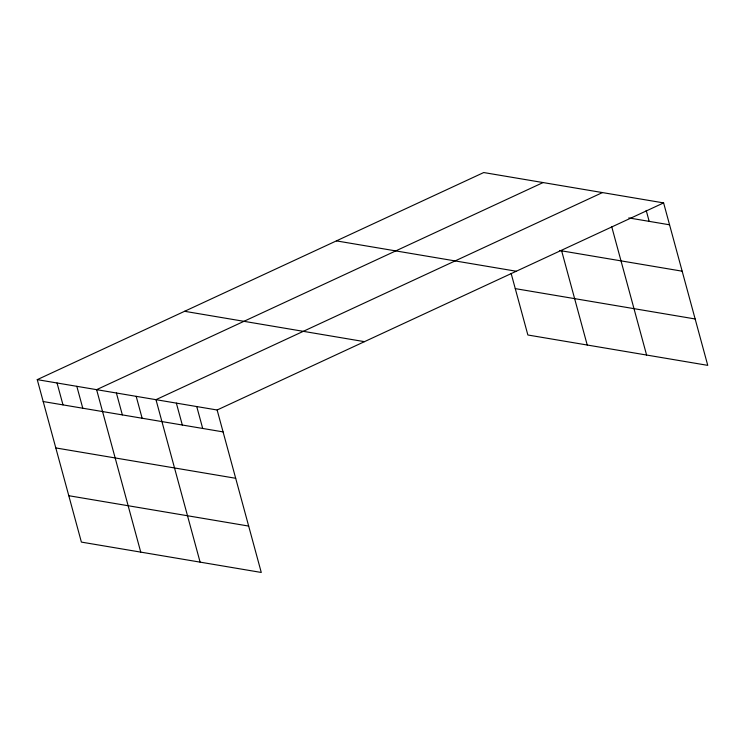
<?xml version="1.0" encoding="UTF-8"?>
<svg xmlns="http://www.w3.org/2000/svg" width="745" height="745" viewBox="0 0 745 745"><rect width="100%" height="100%" fill="white"/><g stroke="black" fill="none" stroke-linecap="round" stroke-linejoin="round"><path stroke-width="1.12" d="M37.25 379.643L217.13 410.001L261.272 572.458L81.391 542.099L37.25 379.643L483.729 172.542L663.609 202.901L707.75 365.357L527.87 334.999L511.135 273.415M543.086 182.562L96.608 389.663L140.749 552.12M602.454 192.573L155.975 399.674L200.107 562.14M217.13 410.001L663.609 202.901M628.789 217.922L669.559 224.804M559.448 250.478L682.159 271.189M336.395 240.886L516.276 271.245M515.27 288.622L695.15 318.972M184.592 311.298L364.473 341.657M43.201 401.546L223.081 431.895M55.8 447.931L235.681 478.281M68.791 495.714L248.672 526.072M646.204 210.407L649.174 221.358M611.701 226.629L646.595 355.039M561.646 250.851L587.228 345.019M196.745 406.556L202.696 428.459M176.36 403.12L182.311 425.022M136.186 396.34L142.137 418.243M116.397 392.997L122.348 414.9M76.828 386.32L82.779 408.223M57.039 382.977L62.99 404.88"/></g></svg>
